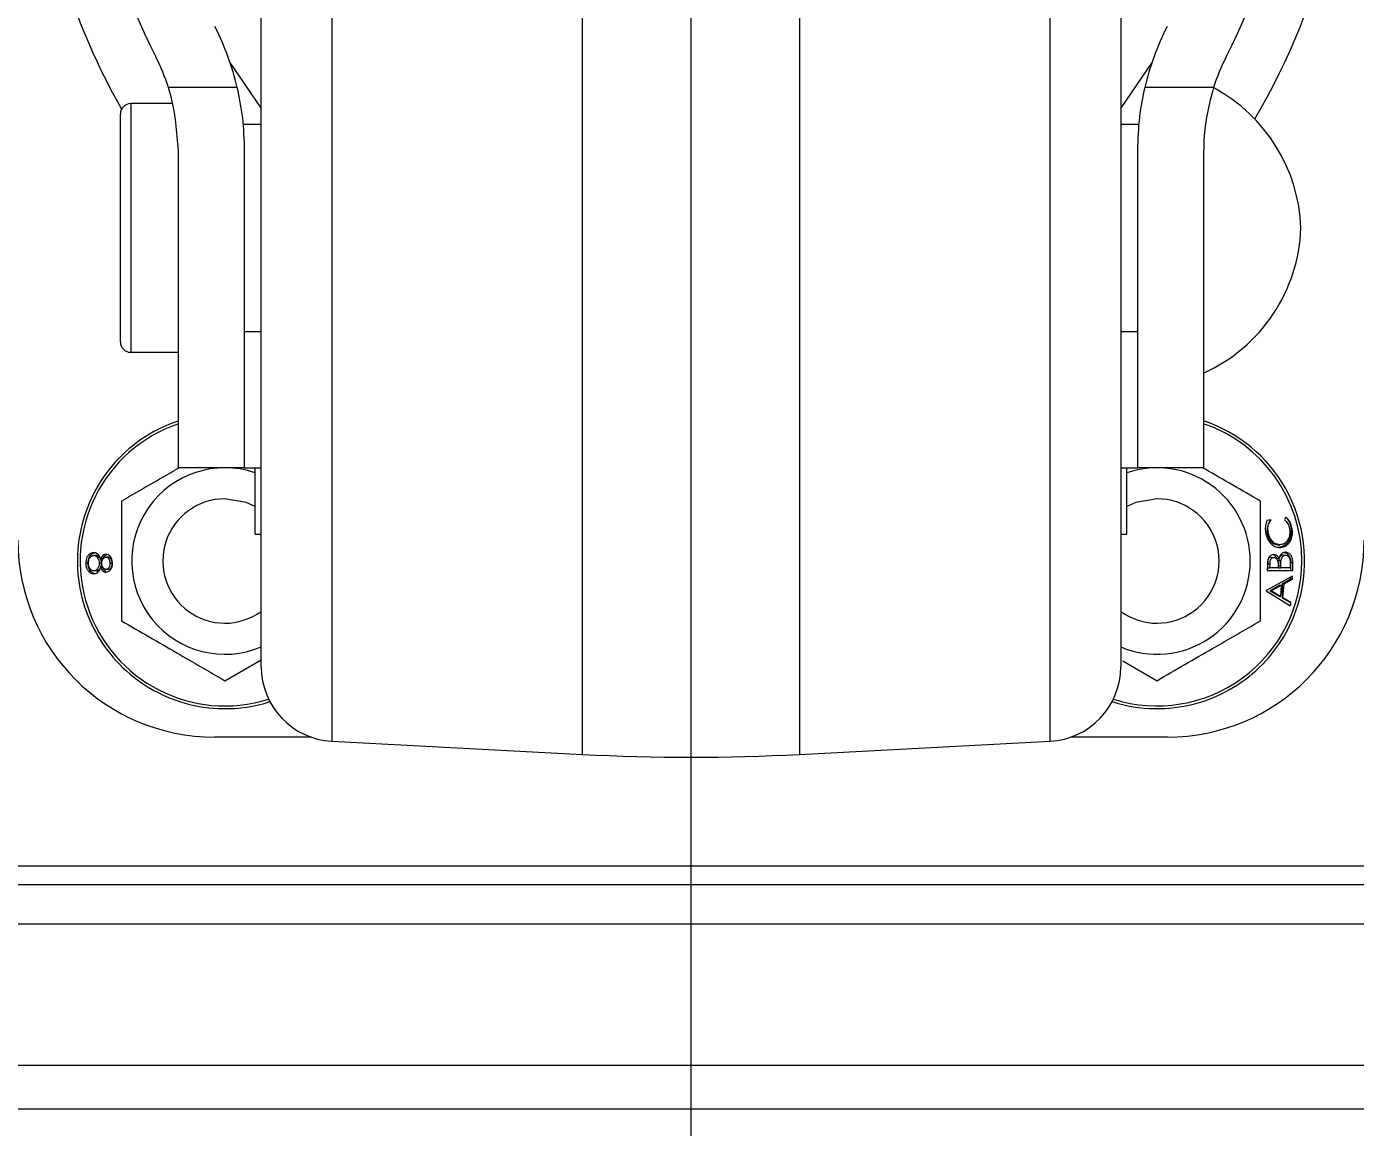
# Model space of a CAD drawing. Header units: inches. Extents: x 40138 to 76695, y -14500 to -5279.
# Drawn here: x 70917.9 to 70982.1, y -10810.8 to -10757.7 of the extents above; entities that cross this region are included whole.
import ezdxf

# ---------------------------------------------------------------- set-up
doc = ezdxf.new("R2010")
doc.units = ezdxf.units.IN
doc.header["$LTSCALE"] = 2
doc.header["$MEASUREMENT"] = 0
doc.header["$PDMODE"] = 35
doc.header["$PDSIZE"] = -1
doc.layers.add('M-ANNO-DIMS', color=7, linetype='Continuous', lineweight=13)
doc.layers.add('M-OBJECT-DETAILS', color=7, linetype='Continuous', lineweight=9)
doc.styles.get("Standard").update_dxf_attribs({"font": 'romans.shx', "width": 0.8})
doc.dimstyles.new('Details World Wide', dxfattribs={"dimscale": 4, "dimtxt": 4.5, "dimasz": 3.5, "dimexe": 0.75, "dimexo": 0.75, "dimgap": 0.75, "dimtad": 0, "dimtih": 1, "dimtoh": 1, "dimdec": 0, "dimzin": 4, "dimdsep": 46, "dimtxsty": 'Standard', "dimcen": 0, "dimclrd": 256, "dimclre": 256, "dimclrt": 256, "dimadec": 0, "dimazin": 1, "dimtfac": 1, "dimtdec": 0, "dimtmove": 0, "dimatfit": 3, "dimfxl": 1, "dimtolj": 1, "dimtzin": 0, "dimlwd": -1, "dimlwe": -1, "dimarcsym": 0})

# ---------------------------------------------------------------- blocks, each defined once
blk = doc.blocks.new('*D35')
at = {"layer": 'Defpoints', "color": 0, "transparency": 16777216}
for p in [(70550.42, -10745.945), (70950.02, -10745.945), (70950.02, -11048.548)]:
    blk.add_point(p, dxfattribs=at)
at = {"layer": 'M-ANNO-DIMS', "transparency": 16777216}
for p, q in [((70550.42, -10748.945), (70550.42, -11051.548)), ((70950.02, -10748.945), (70950.02, -11051.548)), ((70564.42, -11048.548), (70601.795, -11048.548)), ((70936.02, -11048.548), (70820.366, -11048.548))]:
    blk.add_line(p, q, dxfattribs=at)
for points in [[(70564.42, -11046.215), (70564.42, -11050.881), (70550.42, -11048.548)], [(70936.02, -11046.215), (70936.02, -11050.881), (70950.02, -11048.548)]]:
    blk.add_solid(points, dxfattribs=at)
at = {"layer": 'M-ANNO-DIMS', "transparency": 16777216, "insert": (70711.08, -11048.548), "char_height": 18, "width": 315.31738, "attachment_point": 5}
blk.add_mtext('\\A1;400\\P [15.73]\\PCASTERS\\PCENTER TO CENTER', dxfattribs=at)
blk = doc.blocks.new('*D36')
at = {"layer": 'Defpoints', "color": 0, "transparency": 16777216}
for p in [(71049.566, -10800.792), (70950.066, -11048.548), (70950.066, -11048.548)]:
    blk.add_point(p, dxfattribs=at)
at = {"layer": 'M-ANNO-DIMS', "transparency": 16777216}
for p, q in [((71049.566, -10803.792), (71049.566, -11051.548)), ((70964.066, -11048.548), (71035.566, -11048.548)), ((71049.566, -11048.548), (71099.205, -11048.548))]:
    blk.add_line(p, q, dxfattribs=at)
for points in [[(70964.066, -11046.215), (70964.066, -11050.881), (70950.066, -11048.548)], [(71035.566, -11046.215), (71035.566, -11050.881), (71049.566, -11048.548)]]:
    blk.add_solid(points, dxfattribs=at)
at = {"layer": 'M-ANNO-DIMS', "transparency": 16777216, "insert": (71141.291, -11048.548), "char_height": 18, "attachment_point": 5}
blk.add_mtext('\\A1;100\\P [3.92]', dxfattribs=at)
blk = doc.blocks.new('*D68')
at = {"layer": 'Defpoints', "color": 0, "transparency": 16777216}
for p in [(70845.16, -9721.796), (71341.845, -9721.796), (70845.22, -10827.966)]:
    blk.add_point(p, dxfattribs=at)
at = {"layer": 'M-ANNO-DIMS', "transparency": 16777216}
for p, q in [((70848.16, -9721.796), (71344.845, -9721.796)), ((71341.845, -9735.796), (71341.845, -10095.974)), ((71341.845, -10813.966), (71341.845, -10159.403)), ((70848.22, -10827.966), (71344.845, -10827.966))]:
    blk.add_line(p, q, dxfattribs=at)
for points in [[(71339.512, -9735.796), (71344.178, -9735.796), (71341.845, -9721.796)], [(71339.512, -10813.966), (71344.178, -10813.966), (71341.845, -10827.966)]]:
    blk.add_solid(points, dxfattribs=at)
at = {"layer": 'M-ANNO-DIMS', "transparency": 16777216, "insert": (71341.845, -10127.688), "char_height": 18, "attachment_point": 5}
blk.add_mtext('\\A1;1106\\P [43.55]', dxfattribs=at)

msp = doc.modelspace()

# ---------------------------------------------------------------- linework, layer by layer
at = {"layer": 'M-OBJECT-DETAILS', "linetype": 'Continuous', "lineweight": 0}
for p, q in [((70944.787, -10792.776), (70944.787, -10741.974)), ((70955.254, -10741.974), (70955.254, -10767.375)), ((70932.682, -10742.609), (70932.682, -10792.141)), ((70967.359, -10767.375), (70967.359, -10742.609)), ((70929.27, -10788.546), (70929.27, -10746.204)), ((70970.77, -10746.204), (70970.77, -10788.546)), ((70927.761, -10759.382), (70929.27, -10761.612)), ((70970.77, -10761.612), (70972.279, -10759.382)), ((70928.113, -10760.597), (70924.793, -10760.597)), ((70975.248, -10760.597), (70971.928, -10760.597)), ((70924.968, -10761.375), (70922.97, -10761.375)), ((70922.97, -10761.375), (70922.97, -10773.375)), ((70922.47, -10772.875), (70922.47, -10761.875)), ((70929.27, -10762.375), (70928.394, -10762.375)), ((70971.65, -10762.375), (70970.77, -10762.375)), ((70925.27, -10778.945), (70925.27, -10763.649)), ((70928.47, -10778.945), (70928.47, -10763.649)), ((70971.57, -10763.649), (70971.57, -10778.945)), ((70974.77, -10763.649), (70974.77, -10778.945)), ((70955.254, -10767.375), (70955.254, -10792.776)), ((70967.359, -10792.141), (70967.359, -10767.375)), ((70928.47, -10772.375), (70929.27, -10772.375)), ((70970.77, -10772.375), (70971.57, -10772.375)), ((70922.97, -10773.375), (70925.27, -10773.375)), ((70928.47, -10778.945), (70925.27, -10778.945)), ((70928.47, -10778.945), (70928.97, -10778.945)), ((70928.97, -10778.945), (70929.27, -10778.945)), ((70928.97, -10782.145), (70928.97, -10778.945)), ((70970.77, -10778.945), (70971.07, -10778.945)), ((70971.07, -10782.145), (70971.07, -10778.945)), ((70971.07, -10778.945), (70971.57, -10778.945)), ((70974.77, -10778.945), (70971.57, -10778.945)), ((70978.023, -10781.458), (70977.826, -10781.493)), ((70978.731, -10781.338), (70978.673, -10781.447)), ((70978.743, -10781.336), (70978.731, -10781.338)), ((70928.97, -10782.145), (70929.27, -10782.145)), ((70970.77, -10782.145), (70971.07, -10782.145)), ((70977.829, -10781.993), (70977.88, -10781.993)), ((70978.993, -10781.982), (70979.055, -10781.982)), ((70978.349, -10782.657), (70978.447, -10782.657)), ((70978.779, -10782.601), (70978.875, -10782.601)), ((70920.915, -10783.549), (70920.8, -10783.549)), ((70921.29, -10783.176), (70921.177, -10783.176)), ((70921.56, -10783.559), (70921.445, -10783.559)), ((70921.63, -10783.338), (70921.515, -10783.338)), ((70921.888, -10783.253), (70921.774, -10783.253)), ((70922.079, -10783.551), (70921.964, -10783.551)), ((70977.861, -10783.589), (70977.975, -10783.589)), ((70977.861, -10783.589), (70977.861, -10783.772)), ((70977.972, -10783.772), (70977.975, -10783.589)), ((70978.041, -10783.272), (70978.155, -10783.272)), ((70978.3, -10783.311), (70978.414, -10783.311)), ((70978.394, -10783.402), (70978.509, -10783.402)), ((70978.613, -10783.157), (70978.726, -10783.157)), ((70978.95, -10783.58), (70978.948, -10783.772)), ((70978.962, -10783.501), (70978.962, -10783.907)), ((70978.962, -10783.501), (70979.077, -10783.501)), ((70979.071, -10783.907), (70979.077, -10783.501)), ((70921.049, -10783.947), (70920.941, -10783.947)), ((70921.301, -10783.926), (70921.192, -10783.926)), ((70921.63, -10783.771), (70921.518, -10783.771)), ((70921.891, -10783.849), (70921.78, -10783.849)), ((70979.063, -10784.176), (70977.787, -10784.868)), ((70977.849, -10783.614), (70977.843, -10783.907)), ((70977.861, -10783.772), (70977.972, -10783.772)), ((70978.366, -10783.772), (70977.972, -10783.772)), ((70978.367, -10783.682), (70978.366, -10783.772)), ((70978.38, -10783.683), (70978.38, -10783.772)), ((70978.38, -10783.683), (70978.493, -10783.683)), ((70978.38, -10783.772), (70978.492, -10783.772)), ((70978.492, -10783.772), (70978.493, -10783.683)), ((70978.948, -10783.772), (70978.492, -10783.772)), ((70978.962, -10784.231), (70978.962, -10784.322)), ((70979.057, -10784.322), (70979.063, -10784.176)), ((70977.787, -10784.868), (70977.786, -10784.887)), ((70977.786, -10784.887), (70978.94, -10785.586)), ((70978.443, -10784.615), (70977.974, -10784.879)), ((70977.974, -10784.879), (70978.443, -10785.151)), ((70977.974, -10784.879), (70978.028, -10784.879)), ((70978.028, -10784.879), (70978.52, -10784.615)), ((70978.478, -10785.151), (70978.028, -10784.879)), ((70978.443, -10784.615), (70978.52, -10784.615)), ((70978.52, -10784.615), (70978.478, -10785.151)), ((70978.962, -10784.322), (70978.568, -10784.544)), ((70978.568, -10784.544), (70978.568, -10785.224)), ((70978.568, -10784.544), (70978.651, -10784.544)), ((70978.599, -10785.224), (70978.651, -10784.544)), ((70978.651, -10784.544), (70979.057, -10784.322)), ((70978.962, -10784.322), (70979.057, -10784.322)), ((70978.443, -10785.151), (70978.478, -10785.151)), ((70978.568, -10785.224), (70978.962, -10785.452)), ((70978.568, -10785.224), (70978.599, -10785.224)), ((70978.976, -10785.452), (70978.599, -10785.224)), ((70978.962, -10785.59), (70978.976, -10785.452)), ((70978.962, -10785.452), (70978.962, -10785.59)), ((70978.962, -10785.452), (70978.976, -10785.452)), ((70978.94, -10785.586), (70978.962, -10785.59)), ((70927.52, -10789.219), (70929.27, -10788.208)), ((70970.875, -10788.269), (70972.52, -10789.219)), ((70931.684, -10791.945), (70927.02, -10791.945)), ((70973.02, -10791.945), (70968.357, -10791.945)), ((70932.682, -10792.141), (70944.787, -10792.776)), ((70955.254, -10792.776), (70967.359, -10792.141))]:
    msp.add_line(p, q, dxfattribs=at)
at = {"layer": 'M-OBJECT-DETAILS', "linetype": 'Continuous', "lineweight": 5}
for p, q in [((70903.22, -10798.161), (71027.192, -10798.161)), ((70471.845, -10799.05), (71028.596, -10799.05)), ((70453.706, -10800.947), (71046.734, -10800.947)), ((71038.12, -10807.794), (70908.813, -10807.794)), ((71038.12, -10809.897), (70909.957, -10809.897))]:
    msp.add_line(p, q, dxfattribs=at)
at = {"layer": 'M-OBJECT-DETAILS', "linetype": 'Continuous', "lineweight": 0, "flags": 128}
for points in [[(70928.97, -10780.819), (70928.546, -10780.626), (70927.52, -10780.445)], [(70972.52, -10780.445), (70971.494, -10780.626), (70971.07, -10780.819)]]:
    msp.add_lwpolyline(points, dxfattribs=at)
at = {"layer": 'M-OBJECT-DETAILS', "linetype": 'Continuous', "lineweight": 0}
for centre, radius, start, end in [((70950.02, -10745.945), 31.658, 329.28504, 180), ((70950.02, -10745.945), 29, 333.00241, 206.99759), ((70950.02, -10745.945), 31.658, 180, 209.72409), ((70915.27, -10763.649), 13.2, 13.36981, 26.99759), ((70984.77, -10763.649), 13.2, 153.00241, 166.63019), ((70915.27, -10763.649), 10, 17.77204, 26.99759), ((70984.77, -10763.649), 10, 153.00241, 162.22796), ((70971.476, -10767.665), 8, 2.07771, 61.47655), ((70922.97, -10761.875), 0.5, 90, 180), ((70971.476, -10767.085), 8, 294.32063, 357.92229), ((70922.97, -10772.875), 0.5, 180, 270), ((70927.52, -10783.445), 6.991, 108.77431, 287.547), ((70927.52, -10783.445), 7.125, 108.40848, 118.83254), ((70972.52, -10783.445), 7.125, 29.55583, 71.59152), ((70972.52, -10783.445), 6.991, 0, 71.22569), ((70927.52, -10783.445), 7.125, 118.83254, 134.51966), ((70927.52, -10783.445), 7.125, 134.51966, 164.00096), ((70927.52, -10783.445), 4.5, 71.20263, 292.88538), ((70972.52, -10783.445), 4.5, 0, 108.79737), ((70972.52, -10783.445), 7.125, 344.49332, 29.55583), ((70927.52, -10783.445), 3, 90, 305.68533), ((70972.52, -10783.445), 3, 234.31467, 90), ((70927.52, -10783.445), 7.125, 164.00096, 179.48437), ((70927.02, -10782.445), 9.5, 180, 270), ((70973.02, -10782.445), 9.5, 270, 0), ((70927.52, -10783.445), 7.125, 179.48437, 209.15255), ((70972.52, -10783.445), 6.991, 252.453, 0), ((70972.52, -10783.445), 4.5, 247.11462, 0), ((70972.52, -10783.445), 7.125, 313.82718, 344.49332), ((70927.52, -10783.445), 7.125, 209.15255, 224.38376), ((70927.52, -10783.445), 7.125, 224.38376, 254.28676), ((70932.87, -10788.546), 3.6, 180, 267), ((70967.17, -10788.546), 3.6, 273, 0), ((70972.52, -10783.445), 7.125, 299.40158, 313.82718), ((70972.52, -10783.445), 7.125, 269.18993, 299.40158), ((70927.52, -10783.445), 7.125, 254.28676, 269.18993), ((70927.52, -10783.445), 7.125, 269.18993, 287.72321), ((70972.52, -10783.445), 7.125, 252.27679, 269.18993), ((70950.02, -10692.913), 100, 267, 273)]:
    msp.add_arc(centre, radius, start, end, dxfattribs=at)
for points, knots in [([(70925.27, -10763.649), (70925.2, -10762.733), (70925.116, -10761.638), (70924.838, -10760.743), (70924.793, -10760.597)], [0, 0, 0, 0, 0.83703, 1, 1, 1, 1]), ([(70928.47, -10763.649), (70928.451, -10763.107), (70928.413, -10762.002), (70928.214, -10761.071), (70928.113, -10760.597)], [0, 0, 0, 0, 0.490991, 1, 1, 1, 1]), ([(70971.928, -10760.597), (70971.83, -10761.054), (70971.631, -10761.984), (70971.591, -10763.088), (70971.57, -10763.649)], [0, 0, 0, 0, 0.491554, 1, 1, 1, 1]), ([(70975.248, -10760.597), (70975.039, -10761.395), (70974.791, -10762.349), (70974.773, -10763.467), (70974.77, -10763.649)], [0, 0, 0, 0, 0.836972, 1, 1, 1, 1]), ([(70925.305, -10778.951), (70925.151, -10779.04), (70924.22, -10779.577), (70923.293, -10780.112), (70922.52, -10780.558)], [0, 0, 0, 0, 0.165536, 1, 1, 1, 1]), ([(70977.52, -10780.558), (70976.626, -10780.042), (70975.692, -10779.503), (70974.762, -10778.966), (70974.722, -10778.943)], [0, 0, 0, 0, 0.956749, 1, 1, 1, 1]), ([(70922.52, -10780.558), (70922.52, -10780.785), (70922.52, -10781.964), (70922.52, -10783.953), (70922.52, -10785.624), (70922.52, -10786.332)], [0, 0, 0, 0, 0.120907, 0.627413, 1, 1, 1, 1]), ([(70977.52, -10786.332), (70977.52, -10785.624), (70977.52, -10783.953), (70977.52, -10781.964), (70977.52, -10780.785), (70977.52, -10780.558)], [0, 0, 0, 0, 0.372587, 0.879093, 1, 1, 1, 1]), ([(70977.826, -10781.493), (70977.797, -10781.57), (70977.74, -10781.722), (70977.748, -10781.898), (70977.752, -10781.984)], [0, 0, 0, 0, 0.509729, 1, 1, 1, 1]), ([(70978.023, -10781.458), (70977.983, -10781.507), (70977.918, -10781.587), (70977.863, -10781.731), (70977.834, -10781.859), (70977.831, -10781.948), (70977.829, -10781.993)], [0, 0, 0, 0, 0.3393314, 0.5594726, 0.7797523, 1, 1, 1, 1]), ([(70977.88, -10781.993), (70977.878, -10781.941), (70977.872, -10781.811), (70977.912, -10781.616), (70977.988, -10781.509), (70978.023, -10781.458)], [0, 0, 0, 0, 0.256311, 0.651604, 1, 1, 1, 1]), ([(70978.673, -10781.447), (70978.707, -10781.482), (70978.793, -10781.571), (70978.894, -10781.754), (70978.917, -10781.907), (70978.928, -10781.983)], [0, 0, 0, 0, 0.249526, 0.627992, 1, 1, 1, 1]), ([(70979.055, -10781.982), (70979.04, -10781.884), (70979.011, -10781.686), (70978.882, -10781.465), (70978.777, -10781.368), (70978.743, -10781.336)], [0, 0, 0, 0, 0.397715, 0.798461, 1, 1, 1, 1]), ([(70978.743, -10781.336), (70978.794, -10781.393), (70978.878, -10781.487), (70978.95, -10781.661), (70978.987, -10781.819), (70978.991, -10781.928), (70978.993, -10781.982)], [0, 0, 0, 0, 0.339327, 0.559493, 0.77972, 1, 1, 1, 1]), ([(70977.752, -10781.984), (70977.768, -10782.086), (70977.796, -10782.274), (70977.929, -10782.516), (70978.1, -10782.694), (70978.284, -10782.782), (70978.401, -10782.789), (70978.444, -10782.791)], [0, 0, 0, 0, 0.243413, 0.450851, 0.657835, 0.874235, 1, 1, 1, 1]), ([(70977.829, -10781.993), (70977.838, -10782.088), (70977.856, -10782.28), (70977.989, -10782.503), (70978.164, -10782.636), (70978.288, -10782.65), (70978.349, -10782.657)], [0, 0, 0, 0, 0.279862, 0.559527, 0.779688, 1, 1, 1, 1]), ([(70978.447, -10782.657), (70978.387, -10782.65), (70978.265, -10782.637), (70978.104, -10782.524), (70977.983, -10782.359), (70977.906, -10782.176), (70977.888, -10782.049), (70977.88, -10781.993)], [0, 0, 0, 0, 0.213404, 0.42793, 0.625531, 0.832692, 1, 1, 1, 1]), ([(70978.928, -10781.983), (70978.928, -10782.07), (70978.929, -10782.229), (70978.843, -10782.434), (70978.715, -10782.582), (70978.572, -10782.65), (70978.48, -10782.655), (70978.447, -10782.657)], [0, 0, 0, 0, 0.251134, 0.462118, 0.672905, 0.884323, 1, 1, 1, 1]), ([(70978.993, -10781.982), (70978.99, -10782.061), (70978.984, -10782.191), (70978.933, -10782.362), (70978.869, -10782.495), (70978.809, -10782.566), (70978.779, -10782.601)], [0, 0, 0, 0, 0.3398256, 0.5599196, 0.7799699, 1, 1, 1, 1]), ([(70978.875, -10782.601), (70978.92, -10782.54), (70979.011, -10782.418), (70979.061, -10782.192), (70979.057, -10782.045), (70979.055, -10781.982)], [0, 0, 0, 0, 0.362197, 0.725405, 1, 1, 1, 1]), ([(70978.779, -10782.601), (70978.704, -10782.663), (70978.571, -10782.774), (70978.412, -10782.786), (70978.341, -10782.791)], [0, 0, 0, 0, 0.559046, 1, 1, 1, 1]), ([(70978.444, -10782.791), (70978.484, -10782.789), (70978.598, -10782.783), (70978.751, -10782.721), (70978.842, -10782.633), (70978.875, -10782.601)], [0, 0, 0, 0, 0.251544, 0.724887, 1, 1, 1, 1]), ([(70921.183, -10783.042), (70921.139, -10783.047), (70921.05, -10783.059), (70920.938, -10783.143), (70920.852, -10783.254), (70920.806, -10783.396), (70920.802, -10783.496), (70920.8, -10783.549)], [0, 0, 0, 0, 0.208986, 0.418562, 0.606101, 0.793942, 1, 1, 1, 1]), ([(70920.8, -10783.549), (70920.802, -10783.586), (70920.805, -10783.683), (70920.845, -10783.83), (70920.91, -10783.91), (70920.941, -10783.947)], [0, 0, 0, 0, 0.252068, 0.653571, 1, 1, 1, 1]), ([(70920.915, -10783.549), (70920.918, -10783.477), (70920.926, -10783.332), (70921.025, -10783.163), (70921.155, -10783.061), (70921.247, -10783.048), (70921.294, -10783.042)], [0, 0, 0, 0, 0.280539, 0.559258, 0.779814, 1, 1, 1, 1]), ([(70921.049, -10783.947), (70921.005, -10783.883), (70920.924, -10783.767), (70920.918, -10783.616), (70920.915, -10783.549)], [0, 0, 0, 0, 0.5577828, 1, 1, 1, 1]), ([(70920.926, -10783.551), (70920.93, -10783.492), (70920.936, -10783.396), (70920.99, -10783.28), (70921.058, -10783.211), (70921.125, -10783.179), (70921.165, -10783.177), (70921.177, -10783.176)], [0, 0, 0, 0, 0.327668, 0.527916, 0.729479, 0.917858, 1, 1, 1, 1]), ([(70921.192, -10783.926), (70921.164, -10783.923), (70921.107, -10783.916), (70921.033, -10783.86), (70920.972, -10783.781), (70920.933, -10783.673), (70920.928, -10783.593), (70920.926, -10783.551)], [0, 0, 0, 0, 0.187148, 0.374918, 0.562476, 0.769741, 1, 1, 1, 1]), ([(70921.177, -10783.176), (70921.205, -10783.18), (70921.263, -10783.187), (70921.343, -10783.251), (70921.407, -10783.346), (70921.441, -10783.458), (70921.444, -10783.53), (70921.445, -10783.559)], [0, 0, 0, 0, 0.1864, 0.373734, 0.612383, 0.844015, 1, 1, 1, 1]), ([(70921.515, -10783.338), (70921.484, -10783.27), (70921.434, -10783.163), (70921.32, -10783.069), (70921.239, -10783.044), (70921.193, -10783.042), (70921.183, -10783.042)], [0, 0, 0, 0, 0.43322, 0.682196, 0.931162, 1, 1, 1, 1]), ([(70921.445, -10783.559), (70921.442, -10783.607), (70921.436, -10783.702), (70921.376, -10783.822), (70921.299, -10783.901), (70921.232, -10783.925), (70921.199, -10783.926), (70921.192, -10783.926)], [0, 0, 0, 0, 0.265095, 0.532345, 0.771607, 0.952545, 1, 1, 1, 1]), ([(70921.56, -10783.559), (70921.556, -10783.507), (70921.549, -10783.401), (70921.48, -10783.277), (70921.391, -10783.192), (70921.324, -10783.181), (70921.29, -10783.176)], [0, 0, 0, 0, 0.280274, 0.560101, 0.780258, 1, 1, 1, 1]), ([(70921.301, -10783.926), (70921.342, -10783.918), (70921.424, -10783.9), (70921.505, -10783.794), (70921.553, -10783.678), (70921.557, -10783.599), (70921.56, -10783.559)], [0, 0, 0, 0, 0.278335, 0.558521, 0.779173, 1, 1, 1, 1]), ([(70921.778, -10783.119), (70921.741, -10783.124), (70921.672, -10783.135), (70921.587, -10783.209), (70921.541, -10783.281), (70921.52, -10783.327), (70921.515, -10783.338)], [0, 0, 0, 0, 0.330276, 0.618205, 0.906781, 1, 1, 1, 1]), ([(70921.571, -10783.556), (70921.574, -10783.516), (70921.58, -10783.437), (70921.63, -10783.342), (70921.686, -10783.281), (70921.736, -10783.256), (70921.764, -10783.254), (70921.774, -10783.253)], [0, 0, 0, 0, 0.275959, 0.553419, 0.761192, 0.913179, 1, 1, 1, 1]), ([(70921.78, -10783.849), (70921.758, -10783.846), (70921.714, -10783.839), (70921.654, -10783.792), (70921.603, -10783.719), (70921.575, -10783.634), (70921.572, -10783.577), (70921.571, -10783.556)], [0, 0, 0, 0, 0.188737, 0.377083, 0.595086, 0.855082, 1, 1, 1, 1]), ([(70921.63, -10783.338), (70921.665, -10783.271), (70921.728, -10783.152), (70921.84, -10783.129), (70921.89, -10783.119)], [0, 0, 0, 0, 0.560105, 1, 1, 1, 1]), ([(70921.774, -10783.253), (70921.793, -10783.255), (70921.829, -10783.26), (70921.883, -10783.3), (70921.926, -10783.362), (70921.959, -10783.45), (70921.962, -10783.515), (70921.964, -10783.551)], [0, 0, 0, 0, 0.160649, 0.322069, 0.534991, 0.746026, 1, 1, 1, 1]), ([(70922.09, -10783.558), (70922.085, -10783.501), (70922.076, -10783.385), (70922.004, -10783.24), (70921.904, -10783.147), (70921.823, -10783.121), (70921.782, -10783.119), (70921.778, -10783.119)], [0, 0, 0, 0, 0.266446, 0.535165, 0.766037, 0.974307, 1, 1, 1, 1]), ([(70921.964, -10783.551), (70921.962, -10783.603), (70921.958, -10783.684), (70921.91, -10783.778), (70921.858, -10783.829), (70921.811, -10783.848), (70921.786, -10783.849), (70921.78, -10783.849)], [0, 0, 0, 0, 0.366942, 0.5748129, 0.7821991, 0.9486905, 1, 1, 1, 1]), ([(70921.78, -10783.984), (70921.816, -10783.979), (70921.889, -10783.968), (70921.981, -10783.895), (70922.048, -10783.79), (70922.086, -10783.673), (70922.089, -10783.593), (70922.09, -10783.558)], [0, 0, 0, 0, 0.209224, 0.419172, 0.622497, 0.839232, 1, 1, 1, 1]), ([(70922.079, -10783.551), (70922.077, -10783.511), (70922.072, -10783.433), (70922.027, -10783.336), (70921.964, -10783.266), (70921.913, -10783.258), (70921.888, -10783.253)], [0, 0, 0, 0, 0.280721, 0.560603, 0.780622, 1, 1, 1, 1]), ([(70921.891, -10783.849), (70921.922, -10783.842), (70921.985, -10783.826), (70922.067, -10783.715), (70922.074, -10783.613), (70922.079, -10783.551)], [0, 0, 0, 0, 0.278993, 0.559857, 1, 1, 1, 1]), ([(70978.151, -10783.137), (70978.107, -10783.144), (70978.026, -10783.155), (70977.931, -10783.241), (70977.871, -10783.359), (70977.852, -10783.488), (70977.85, -10783.577), (70977.849, -10783.614)], [0, 0, 0, 0, 0.233526, 0.434986, 0.610236, 0.837914, 1, 1, 1, 1]), ([(70978.041, -10783.272), (70978.011, -10783.276), (70977.965, -10783.283), (70977.919, -10783.33), (70977.866, -10783.42), (70977.863, -10783.514), (70977.861, -10783.589)], [0, 0, 0, 0, 0.249271, 0.374915, 0.500598, 1, 1, 1, 1]), ([(70977.975, -10783.589), (70977.977, -10783.537), (70977.98, -10783.46), (70978.011, -10783.362), (70978.052, -10783.306), (70978.104, -10783.276), (70978.139, -10783.273), (70978.155, -10783.272)], [0, 0, 0, 0, 0.3547256, 0.530442, 0.7079144, 0.86062, 1, 1, 1, 1]), ([(70978.414, -10783.311), (70978.388, -10783.27), (70978.338, -10783.193), (70978.237, -10783.144), (70978.176, -10783.139), (70978.151, -10783.137)], [0, 0, 0, 0, 0.408601, 0.759298, 1, 1, 1, 1]), ([(70978.155, -10783.272), (70978.178, -10783.275), (70978.225, -10783.281), (70978.285, -10783.327), (70978.331, -10783.392), (70978.368, -10783.511), (70978.368, -10783.611), (70978.367, -10783.682)], [0, 0, 0, 0, 0.154528, 0.309989, 0.458949, 0.616195, 1, 1, 1, 1]), ([(70978.162, -10783.17), (70978.177, -10783.177), (70978.234, -10783.203), (70978.272, -10783.265), (70978.3, -10783.311)], [0, 0, 0, 0, 0.2555685, 1, 1, 1, 1]), ([(70978.394, -10783.402), (70978.389, -10783.454), (70978.38, -10783.548), (70978.38, -10783.641), (70978.38, -10783.683)], [0, 0, 0, 0, 0.559759, 1, 1, 1, 1]), ([(70978.613, -10783.157), (70978.583, -10783.161), (70978.523, -10783.17), (70978.436, -10783.257), (70978.41, -10783.347), (70978.394, -10783.402)], [0, 0, 0, 0, 0.27997, 0.5604097, 1, 1, 1, 1]), ([(70978.724, -10783.022), (70978.684, -10783.027), (70978.609, -10783.035), (70978.515, -10783.103), (70978.45, -10783.198), (70978.426, -10783.274), (70978.414, -10783.311)], [0, 0, 0, 0, 0.284705, 0.527188, 0.770155, 1, 1, 1, 1]), ([(70978.493, -10783.683), (70978.494, -10783.659), (70978.495, -10783.612), (70978.497, -10783.518), (70978.504, -10783.449), (70978.509, -10783.402)], [0, 0, 0, 0, 0.250228, 0.500525, 1, 1, 1, 1]), ([(70978.509, -10783.402), (70978.521, -10783.356), (70978.541, -10783.279), (70978.605, -10783.199), (70978.667, -10783.161), (70978.71, -10783.158), (70978.726, -10783.157)], [0, 0, 0, 0, 0.3680783, 0.6054612, 0.8440482, 1, 1, 1, 1]), ([(70978.613, -10783.022), (70978.668, -10783.031), (70978.779, -10783.049), (70978.895, -10783.184), (70978.954, -10783.343), (70978.959, -10783.448), (70978.962, -10783.501)], [0, 0, 0, 0, 0.279136, 0.558658, 0.779055, 1, 1, 1, 1]), ([(70979.077, -10783.501), (70979.072, -10783.431), (70979.065, -10783.312), (70978.992, -10783.165), (70978.899, -10783.069), (70978.803, -10783.026), (70978.744, -10783.023), (70978.724, -10783.022)], [0, 0, 0, 0, 0.290975, 0.494106, 0.697347, 0.898811, 1, 1, 1, 1]), ([(70978.726, -10783.157), (70978.75, -10783.16), (70978.799, -10783.166), (70978.862, -10783.216), (70978.912, -10783.286), (70978.95, -10783.41), (70978.95, -10783.511), (70978.95, -10783.58)], [0, 0, 0, 0, 0.155129, 0.310908, 0.471482, 0.635018, 1, 1, 1, 1]), ([(70920.941, -10783.947), (70920.96, -10783.965), (70921.014, -10784.014), (70921.104, -10784.055), (70921.173, -10784.059), (70921.198, -10784.061)], [0, 0, 0, 0, 0.251684, 0.725879, 1, 1, 1, 1]), ([(70921.304, -10784.061), (70921.251, -10784.055), (70921.158, -10784.044), (70921.083, -10783.977), (70921.049, -10783.947)], [0, 0, 0, 0, 0.559393, 1, 1, 1, 1]), ([(70921.198, -10784.061), (70921.236, -10784.057), (70921.313, -10784.048), (70921.42, -10783.964), (70921.48, -10783.86), (70921.51, -10783.789), (70921.518, -10783.771)], [0, 0, 0, 0, 0.266437, 0.53499, 0.880018, 1, 1, 1, 1]), ([(70921.518, -10783.771), (70921.545, -10783.821), (70921.588, -10783.901), (70921.681, -10783.968), (70921.742, -10783.982), (70921.775, -10783.984), (70921.78, -10783.984)], [0, 0, 0, 0, 0.4427787, 0.6983481, 0.9545688, 1, 1, 1, 1]), ([(70921.775, -10783.95), (70921.755, -10783.938), (70921.692, -10783.899), (70921.655, -10783.823), (70921.63, -10783.771)], [0, 0, 0, 0, 0.317339, 1, 1, 1, 1]), ([(70977.843, -10783.907), (70978.201, -10783.907), (70978.61, -10783.907), (70979.019, -10783.907), (70979.071, -10783.907)], [0, 0, 0, 0, 0.872849, 1, 1, 1, 1]), ([(70922.52, -10786.332), (70923.414, -10786.848), (70925.084, -10787.812), (70926.747, -10788.772), (70927.52, -10789.219)], [0, 0, 0, 0, 0.534717, 1, 1, 1, 1]), ([(70972.52, -10789.219), (70973.414, -10788.703), (70975.084, -10787.738), (70976.747, -10786.778), (70977.52, -10786.332)], [0, 0, 0, 0, 0.5347168, 1, 1, 1, 1])]:
    msp.add_open_spline(points, degree=3, knots=knots, dxfattribs=at)

# ---------------------------------------------------------------- dimensions: what is measured, and where the dimension line sits
at = {"layer": 'M-ANNO-DIMS'}
dim = msp.add_linear_dim(base=(71341.845, -9721.796), p1=(70845.22, -10827.966), p2=(70845.16, -9721.796), angle=90, dimstyle='Details World Wide', override={"dimpost": '\\X'}, dxfattribs=at)
dim.commit()
dim.dimension.update_dxf_attribs({"geometry": '*D68', "text_midpoint": (71341.845, -10127.688), "dimtype": 160})
dim = msp.add_linear_dim(base=(70950.02, -11048.548), p1=(70550.42, -10745.945), p2=(70950.02, -10745.945), text='<>\\PCASTERS\\PCENTER TO CENTER', dimstyle='Details World Wide', override={"dimpost": '\\X'}, dxfattribs=at)
dim.commit()
dim.dimension.update_dxf_attribs({"geometry": '*D35', "text_midpoint": (70711.08, -11048.548), "dimtype": 160})
dim = msp.add_linear_dim(base=(70950.066211, -11048.547862), p1=(71049.566212, -10800.791645), p2=(70950.066211, -11048.547862), dimstyle='Details World Wide', override={"dimpost": '\\X'}, dxfattribs=at)
dim.commit()
dim.dimension.update_dxf_attribs({"geometry": '*D36', "text_midpoint": (71141.290791, -11048.547862), "dimtype": 160})

doc.saveas('drawing.dxf')
